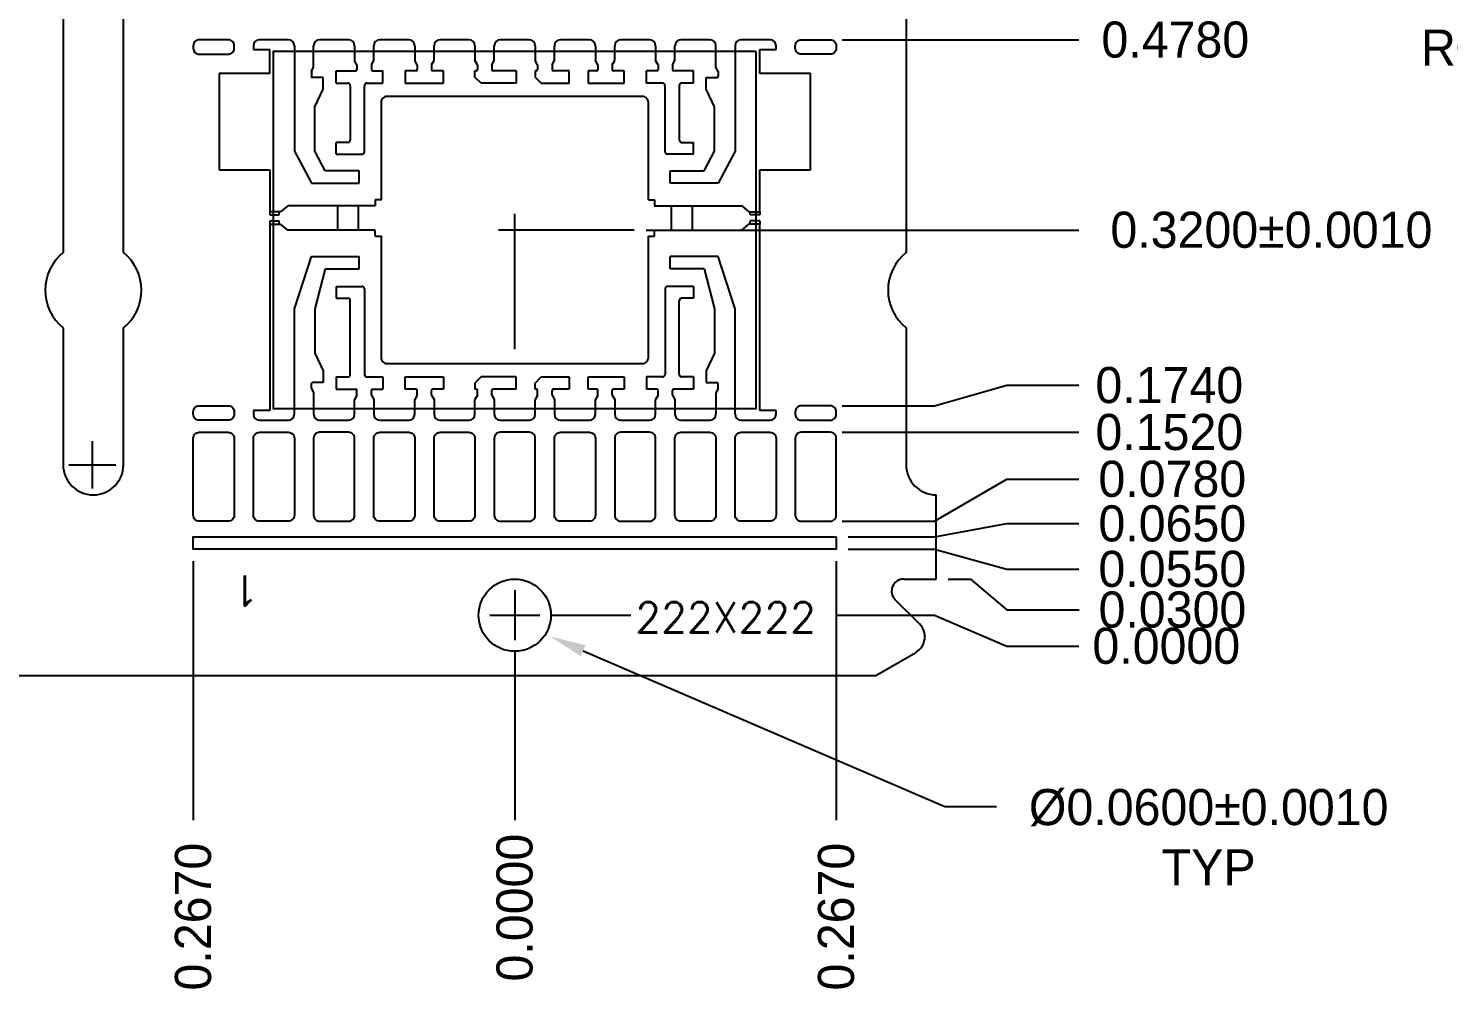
# Model space of a CAD drawing. Header units: inches. Extents: x -27000.02 to -26991.58, y 17307.58 to 17312.32.
# Drawn here: x -26998.522 to -26997.342, y 17309.366 to 17310.163 of the extents above; entities that cross this region are included whole.
import ezdxf

# ---------------------------------------------------------------- set-up
doc = ezdxf.new("R2010")
doc.units = ezdxf.units.IN
doc.header["$MEASUREMENT"] = 0
doc.linetypes.add('CENTER', pattern=[2, 1.25, -0.25, 0.25, -0.25])
doc.linetypes.add('HIDDEN', pattern=[0.375, 0.25, -0.125])
for name, color, linetype in [('1', 7, 'Continuous'), ('1D', 4, 'Continuous'), ('3D', 4, 'Continuous')]:
    doc.layers.add(name, color=color, linetype=linetype)
doc.styles.add('ROMANS', font='romans', dxfattribs={"height": 2.5})

msp = doc.modelspace()

# ---------------------------------------------------------------- linework, layer by layer
at = {"layer": '1'}
for p, q in [((-26997.7928, 17310.7445), (-26997.7928, 17309.9769)), ((-26998.3058, 17310.1537), (-26998.3298, 17310.1537)), ((-26998.2558, 17310.1537), (-26998.2798, 17310.1537)), ((-26998.2058, 17310.1537), (-26998.2298, 17310.1537)), ((-26998.1558, 17310.1537), (-26998.1798, 17310.1537)), ((-26998.1058, 17310.1537), (-26998.1298, 17310.1537)), ((-26998.0558, 17310.1537), (-26998.0798, 17310.1537)), ((-26998.0058, 17310.1537), (-26998.0298, 17310.1537)), ((-26997.9558, 17310.1537), (-26997.9798, 17310.1537)), ((-26997.9058, 17310.1537), (-26997.9298, 17310.1537)), ((-26998.3348, 17310.1487), (-26998.3348, 17310.1457)), ((-26998.3348, 17310.1457), (-26998.3213, 17310.1457)), ((-26998.3213, 17310.1257), (-26998.3213, 17310.1457)), ((-26998.3008, 17310.1487), (-26998.3008, 17310.0612)), ((-26998.2848, 17310.1309), (-26998.2848, 17310.1487)), ((-26998.2508, 17310.1487), (-26998.2508, 17310.1365)), ((-26998.2348, 17310.1365), (-26998.2348, 17310.1487)), ((-26998.2008, 17310.1487), (-26998.2008, 17310.1365)), ((-26998.1848, 17310.1365), (-26998.1848, 17310.1487)), ((-26998.1508, 17310.1487), (-26998.1508, 17310.1365)), ((-26998.1348, 17310.1365), (-26998.1348, 17310.1487)), ((-26998.1008, 17310.1487), (-26998.1008, 17310.1365)), ((-26998.0848, 17310.1365), (-26998.0848, 17310.1487)), ((-26998.0508, 17310.1487), (-26998.0508, 17310.1365)), ((-26998.0348, 17310.1365), (-26998.0348, 17310.1487)), ((-26998.0008, 17310.1487), (-26998.0008, 17310.1365)), ((-26997.9848, 17310.1365), (-26997.9848, 17310.1487)), ((-26997.9508, 17310.1309), (-26997.9508, 17310.1487)), ((-26997.9348, 17310.1487), (-26997.9348, 17310.0612)), ((-26997.9143, 17310.1457), (-26997.9008, 17310.1457)), ((-26997.9143, 17310.1257), (-26997.9143, 17310.1457)), ((-26997.9008, 17310.1457), (-26997.9008, 17310.1487)), ((-26998.2867, 17310.1274), (-26998.2848, 17310.1309)), ((-26998.2867, 17310.1274), (-26998.2867, 17310.1234)), ((-26998.2662, 17310.1177), (-26998.2662, 17310.128)), ((-26998.2662, 17310.128), (-26998.2498, 17310.128)), ((-26998.2488, 17310.1329), (-26998.2508, 17310.1365)), ((-26998.2488, 17310.1329), (-26998.2488, 17310.129)), ((-26998.2368, 17310.1329), (-26998.2348, 17310.1365)), ((-26998.2368, 17310.1329), (-26998.2368, 17310.129)), ((-26998.2358, 17310.128), (-26998.2273, 17310.128)), ((-26998.2273, 17310.1177), (-26998.2273, 17310.128)), ((-26998.2087, 17310.128), (-26998.2087, 17310.1177)), ((-26998.1998, 17310.128), (-26998.2087, 17310.128)), ((-26998.1988, 17310.1329), (-26998.2008, 17310.1365)), ((-26998.1988, 17310.1329), (-26998.1988, 17310.129)), ((-26998.1868, 17310.1329), (-26998.1848, 17310.1365)), ((-26998.1868, 17310.1329), (-26998.1868, 17310.129)), ((-26998.1769, 17310.128), (-26998.1858, 17310.128)), ((-26998.1769, 17310.1177), (-26998.1769, 17310.128)), ((-26998.1488, 17310.1329), (-26998.1508, 17310.1365)), ((-26998.1508, 17310.1227), (-26998.1508, 17310.128)), ((-26998.1498, 17310.128), (-26998.1508, 17310.128)), ((-26998.1488, 17310.1329), (-26998.1488, 17310.129)), ((-26998.1368, 17310.1329), (-26998.1348, 17310.1365)), ((-26998.1368, 17310.1329), (-26998.1368, 17310.129)), ((-26998.1165, 17310.128), (-26998.1358, 17310.128)), ((-26998.1165, 17310.128), (-26998.1165, 17310.1177)), ((-26998.0988, 17310.1329), (-26998.1008, 17310.1365)), ((-26998.1008, 17310.128), (-26998.1008, 17310.1227)), ((-26998.0998, 17310.128), (-26998.1008, 17310.128)), ((-26998.0988, 17310.1329), (-26998.0988, 17310.129)), ((-26998.0868, 17310.1329), (-26998.0848, 17310.1365)), ((-26998.0868, 17310.1329), (-26998.0868, 17310.129)), ((-26998.0725, 17310.128), (-26998.0858, 17310.128)), ((-26998.0725, 17310.1177), (-26998.0725, 17310.128)), ((-26998.0568, 17310.128), (-26998.0568, 17310.1177)), ((-26998.0498, 17310.128), (-26998.0568, 17310.128)), ((-26998.0488, 17310.1329), (-26998.0508, 17310.1365)), ((-26998.0488, 17310.1329), (-26998.0488, 17310.129)), ((-26998.0368, 17310.1329), (-26998.0348, 17310.1365)), ((-26998.0368, 17310.1329), (-26998.0368, 17310.129)), ((-26998.0269, 17310.128), (-26998.0358, 17310.128)), ((-26998.0269, 17310.1177), (-26998.0269, 17310.128)), ((-26998.0083, 17310.1177), (-26998.0083, 17310.128)), ((-26997.9998, 17310.128), (-26998.0083, 17310.128)), ((-26997.9988, 17310.1329), (-26998.0008, 17310.1365)), ((-26997.9988, 17310.1329), (-26997.9988, 17310.129)), ((-26997.9868, 17310.1329), (-26997.9848, 17310.1365)), ((-26997.9868, 17310.1329), (-26997.9868, 17310.129)), ((-26997.9694, 17310.128), (-26997.9858, 17310.128)), ((-26997.9694, 17310.1177), (-26997.9694, 17310.128)), ((-26997.9488, 17310.1274), (-26997.9508, 17310.1309)), ((-26997.9488, 17310.1274), (-26997.9488, 17310.1234)), ((-26998.3213, 17310.1257), (-26998.3633, 17310.1257)), ((-26998.3633, 17310.1257), (-26998.3633, 17310.0457)), ((-26998.2769, 17310.1224), (-26998.2858, 17310.1224)), ((-26998.2769, 17310.1126), (-26998.2769, 17310.1224)), ((-26998.2662, 17310.1177), (-26998.2564, 17310.1177)), ((-26998.2544, 17310.1158), (-26998.2544, 17310.0705)), ((-26998.2426, 17310.0607), (-26998.2426, 17310.1158)), ((-26998.2406, 17310.1177), (-26998.2273, 17310.1177)), ((-26998.2087, 17310.1177), (-26998.1769, 17310.1177)), ((-26998.1458, 17310.1177), (-26998.1508, 17310.1227)), ((-26998.1165, 17310.1177), (-26998.1458, 17310.1177)), ((-26998.1008, 17310.1227), (-26998.0958, 17310.1177)), ((-26998.0958, 17310.1177), (-26998.0725, 17310.1177)), ((-26998.0568, 17310.1177), (-26998.0269, 17310.1177)), ((-26997.995, 17310.1177), (-26998.0083, 17310.1177)), ((-26997.993, 17310.0607), (-26997.993, 17310.1158)), ((-26997.9812, 17310.1158), (-26997.9812, 17310.0705)), ((-26997.9694, 17310.1177), (-26997.9792, 17310.1177)), ((-26997.9587, 17310.1126), (-26997.9587, 17310.1224)), ((-26997.9587, 17310.1224), (-26997.9498, 17310.1224)), ((-26997.8723, 17310.1257), (-26997.9143, 17310.1257)), ((-26997.8723, 17310.0457), (-26997.8723, 17310.1257)), ((-26998.2838, 17310.098), (-26998.2769, 17310.1126)), ((-26997.9518, 17310.098), (-26997.9587, 17310.1126)), ((-26998.2838, 17310.0612), (-26998.2838, 17310.098)), ((-26997.9518, 17310.0612), (-26997.9518, 17310.098)), ((-26998.2564, 17310.0685), (-26998.2662, 17310.0685)), ((-26998.2662, 17310.0587), (-26998.2662, 17310.0685)), ((-26997.9792, 17310.0685), (-26997.9694, 17310.0685)), ((-26997.9694, 17310.0587), (-26997.9694, 17310.0685)), ((-26998.3008, 17310.0612), (-26998.2867, 17310.0347)), ((-26998.2751, 17310.0449), (-26998.2838, 17310.0612)), ((-26998.2662, 17310.0587), (-26998.2446, 17310.0587)), ((-26997.9694, 17310.0587), (-26997.991, 17310.0587)), ((-26997.9605, 17310.0449), (-26997.9518, 17310.0612)), ((-26997.9348, 17310.0612), (-26997.9489, 17310.0347)), ((-26998.3633, 17310.0457), (-26998.3213, 17310.0457)), ((-26998.3213, 17310.0457), (-26998.3213, 17310.0108)), ((-26998.2469, 17310.0449), (-26998.2751, 17310.0449)), ((-26998.2469, 17310.0347), (-26998.2469, 17310.0449)), ((-26997.9887, 17310.0347), (-26997.9887, 17310.0449)), ((-26997.9887, 17310.0449), (-26997.9605, 17310.0449)), ((-26997.9143, 17310.0457), (-26997.8723, 17310.0457)), ((-26997.9143, 17310.0108), (-26997.9143, 17310.0457)), ((-26998.2867, 17310.0347), (-26998.2469, 17310.0347)), ((-26997.9489, 17310.0347), (-26997.9887, 17310.0347)), ((-26998.2338, 17310.0207), (-26998.2338, 17310.0157)), ((-26998.0068, 17310.0207), (-26998.0018, 17310.0207)), ((-26998.0018, 17310.0207), (-26998.0018, 17310.0157)), ((-26998.3123, 17310.0108), (-26998.3213, 17310.0108)), ((-26998.3123, 17310.0108), (-26998.3213, 17310.0108)), ((-26998.3063, 17310.0157), (-26998.3123, 17310.0108)), ((-26998.2338, 17310.0157), (-26998.3063, 17310.0157)), ((-26998.0018, 17310.0157), (-26997.9293, 17310.0157)), ((-26997.9293, 17310.0157), (-26997.9233, 17310.0108)), ((-26997.9233, 17310.0108), (-26997.9143, 17310.0108)), ((-26997.9233, 17310.0108), (-26997.9143, 17310.0108)), ((-26998.3213, 17310.0006), (-26998.3213, 17309.8457)), ((-26998.3213, 17310.0006), (-26998.3123, 17310.0006)), ((-26998.3213, 17310.0006), (-26998.3123, 17310.0006)), ((-26998.3063, 17309.9957), (-26998.3123, 17310.0006)), ((-26997.9293, 17309.9957), (-26997.9233, 17310.0006)), ((-26997.9143, 17310.0006), (-26997.9233, 17310.0006)), ((-26997.9143, 17310.0006), (-26997.9233, 17310.0006)), ((-26997.9143, 17309.8457), (-26997.9143, 17310.0006)), ((-26998.2338, 17309.9957), (-26998.3063, 17309.9957)), ((-26998.2338, 17309.9907), (-26998.2338, 17309.9957)), ((-26998.0068, 17309.9907), (-26998.0018, 17309.9907)), ((-26998.0018, 17309.9907), (-26998.0018, 17309.9957)), ((-26998.0018, 17309.9957), (-26997.9293, 17309.9957)), ((-26998.3008, 17309.9302), (-26998.2867, 17309.9736)), ((-26998.2867, 17309.9736), (-26998.2469, 17309.9736)), ((-26998.2469, 17309.9634), (-26998.2469, 17309.9736)), ((-26997.9489, 17309.9736), (-26997.9887, 17309.9736)), ((-26997.9887, 17309.9634), (-26997.9887, 17309.9736)), ((-26997.9348, 17309.9302), (-26997.9489, 17309.9736)), ((-26998.2751, 17309.9634), (-26998.2838, 17309.9302)), ((-26998.2751, 17309.9634), (-26998.2469, 17309.9634)), ((-26997.9605, 17309.9634), (-26997.9887, 17309.9634)), ((-26997.9605, 17309.9634), (-26997.9518, 17309.9302)), ((-26998.2662, 17309.9488), (-26998.2446, 17309.9488)), ((-26998.2662, 17309.9488), (-26998.2662, 17309.939)), ((-26998.2662, 17309.939), (-26998.2564, 17309.939)), ((-26998.2426, 17309.9469), (-26998.2426, 17309.8756)), ((-26997.993, 17309.9469), (-26997.993, 17309.8756)), ((-26997.9694, 17309.9488), (-26997.991, 17309.9488)), ((-26997.9694, 17309.939), (-26997.9792, 17309.939)), ((-26997.9694, 17309.9488), (-26997.9694, 17309.939)), ((-26998.3008, 17309.8427), (-26998.3008, 17309.9302)), ((-26998.2838, 17309.9302), (-26998.2838, 17309.8933)), ((-26998.2544, 17309.8756), (-26998.2544, 17309.937)), ((-26997.9812, 17309.8756), (-26997.9812, 17309.937)), ((-26997.9518, 17309.9302), (-26997.9518, 17309.8933)), ((-26997.9348, 17309.8427), (-26997.9348, 17309.9302)), ((-26997.7928, 17309.9145), (-26997.7928, 17309.8007)), ((-26998.2838, 17309.8933), (-26998.2769, 17309.8788)), ((-26997.9518, 17309.8933), (-26997.9587, 17309.8788)), ((-26998.2769, 17309.8788), (-26998.2769, 17309.8689)), ((-26997.9587, 17309.8788), (-26997.9587, 17309.8689)), ((-26998.2867, 17309.864), (-26998.2867, 17309.8679)), ((-26998.2769, 17309.8689), (-26998.2858, 17309.8689)), ((-26998.2662, 17309.8736), (-26998.2662, 17309.8634)), ((-26998.2662, 17309.8736), (-26998.2564, 17309.8736)), ((-26998.2406, 17309.8736), (-26998.2273, 17309.8736)), ((-26998.2273, 17309.8736), (-26998.2273, 17309.8634)), ((-26998.2087, 17309.8634), (-26998.2087, 17309.8736)), ((-26998.2087, 17309.8736), (-26998.1769, 17309.8736)), ((-26998.1769, 17309.8736), (-26998.1769, 17309.8634)), ((-26998.1458, 17309.8736), (-26998.1508, 17309.8686)), ((-26998.1508, 17309.8686), (-26998.1508, 17309.8634)), ((-26998.1165, 17309.8736), (-26998.1458, 17309.8736)), ((-26998.1165, 17309.8634), (-26998.1165, 17309.8736)), ((-26998.1008, 17309.8686), (-26998.0958, 17309.8736)), ((-26998.1008, 17309.8634), (-26998.1008, 17309.8686)), ((-26998.0958, 17309.8736), (-26998.0725, 17309.8736)), ((-26998.0725, 17309.8736), (-26998.0725, 17309.8634)), ((-26998.0568, 17309.8634), (-26998.0568, 17309.8736)), ((-26998.0568, 17309.8736), (-26998.0269, 17309.8736)), ((-26998.0269, 17309.8736), (-26998.0269, 17309.8634)), ((-26997.995, 17309.8736), (-26998.0083, 17309.8736)), ((-26998.0083, 17309.8736), (-26998.0083, 17309.8634)), ((-26997.9694, 17309.8736), (-26997.9792, 17309.8736)), ((-26997.9694, 17309.8736), (-26997.9694, 17309.8634)), ((-26997.9587, 17309.8689), (-26997.9498, 17309.8689)), ((-26997.9488, 17309.864), (-26997.9488, 17309.8679)), ((-26998.2867, 17309.864), (-26998.2848, 17309.8604)), ((-26998.2848, 17309.8604), (-26998.2848, 17309.8427)), ((-26998.2662, 17309.8634), (-26998.2498, 17309.8634)), ((-26998.2488, 17309.8584), (-26998.2508, 17309.8549)), ((-26998.2488, 17309.8584), (-26998.2488, 17309.8624)), ((-26998.2368, 17309.8584), (-26998.2368, 17309.8624)), ((-26998.2368, 17309.8584), (-26998.2348, 17309.8549)), ((-26998.2358, 17309.8634), (-26998.2273, 17309.8634)), ((-26998.1998, 17309.8634), (-26998.2087, 17309.8634)), ((-26998.1988, 17309.8584), (-26998.2008, 17309.8549)), ((-26998.1988, 17309.8584), (-26998.1988, 17309.8624)), ((-26998.1868, 17309.8584), (-26998.1868, 17309.8624)), ((-26998.1868, 17309.8584), (-26998.1848, 17309.8549)), ((-26998.1769, 17309.8634), (-26998.1858, 17309.8634)), ((-26998.1498, 17309.8634), (-26998.1508, 17309.8634)), ((-26998.1488, 17309.8584), (-26998.1508, 17309.8549)), ((-26998.1488, 17309.8584), (-26998.1488, 17309.8624)), ((-26998.1368, 17309.8584), (-26998.1368, 17309.8624)), ((-26998.1368, 17309.8584), (-26998.1348, 17309.8549)), ((-26998.1165, 17309.8634), (-26998.1358, 17309.8634)), ((-26998.0998, 17309.8634), (-26998.1008, 17309.8634)), ((-26998.0988, 17309.8584), (-26998.1008, 17309.8549)), ((-26998.0988, 17309.8584), (-26998.0988, 17309.8624)), ((-26998.0868, 17309.8584), (-26998.0868, 17309.8624)), ((-26998.0868, 17309.8584), (-26998.0848, 17309.8549)), ((-26998.0725, 17309.8634), (-26998.0858, 17309.8634)), ((-26998.0498, 17309.8634), (-26998.0568, 17309.8634)), ((-26998.0488, 17309.8584), (-26998.0508, 17309.8549)), ((-26998.0488, 17309.8584), (-26998.0488, 17309.8624)), ((-26998.0368, 17309.8584), (-26998.0368, 17309.8624)), ((-26998.0368, 17309.8584), (-26998.0348, 17309.8549)), ((-26998.0269, 17309.8634), (-26998.0358, 17309.8634)), ((-26997.9998, 17309.8634), (-26998.0083, 17309.8634)), ((-26997.9988, 17309.8584), (-26998.0008, 17309.8549)), ((-26997.9988, 17309.8584), (-26997.9988, 17309.8624)), ((-26997.9868, 17309.8584), (-26997.9868, 17309.8624)), ((-26997.9868, 17309.8584), (-26997.9848, 17309.8549)), ((-26997.9694, 17309.8634), (-26997.9858, 17309.8634)), ((-26997.9488, 17309.864), (-26997.9508, 17309.8604)), ((-26997.9508, 17309.8604), (-26997.9508, 17309.8427)), ((-26998.3348, 17309.8457), (-26998.3348, 17309.8427)), ((-26998.3213, 17309.8457), (-26998.3348, 17309.8457)), ((-26998.2508, 17309.8427), (-26998.2508, 17309.8549)), ((-26998.2348, 17309.8549), (-26998.2348, 17309.8427)), ((-26998.2008, 17309.8427), (-26998.2008, 17309.8549)), ((-26998.1848, 17309.8549), (-26998.1848, 17309.8427)), ((-26998.1508, 17309.8427), (-26998.1508, 17309.8549)), ((-26998.1348, 17309.8549), (-26998.1348, 17309.8427)), ((-26998.1008, 17309.8427), (-26998.1008, 17309.8549)), ((-26998.0848, 17309.8549), (-26998.0848, 17309.8427)), ((-26998.0508, 17309.8427), (-26998.0508, 17309.8549)), ((-26998.0348, 17309.8549), (-26998.0348, 17309.8427)), ((-26998.0008, 17309.8427), (-26998.0008, 17309.8549)), ((-26998.0008, 17309.8427), (-26998.0008, 17309.8473)), ((-26997.9848, 17309.8549), (-26997.9848, 17309.8427)), ((-26997.9848, 17309.8473), (-26997.9848, 17309.8427)), ((-26997.9008, 17309.8457), (-26997.9143, 17309.8457)), ((-26997.9008, 17309.8427), (-26997.9008, 17309.8457)), ((-26998.3298, 17309.8377), (-26998.3058, 17309.8377)), ((-26998.2798, 17309.8377), (-26998.2558, 17309.8377)), ((-26998.2298, 17309.8377), (-26998.2058, 17309.8377)), ((-26998.1798, 17309.8377), (-26998.1558, 17309.8377)), ((-26998.1298, 17309.8377), (-26998.1058, 17309.8377)), ((-26998.0798, 17309.8377), (-26998.0558, 17309.8377)), ((-26998.0298, 17309.8377), (-26998.0058, 17309.8377)), ((-26997.9798, 17309.8377), (-26997.9558, 17309.8377)), ((-26997.9298, 17309.8377), (-26997.9058, 17309.8377)), ((-26997.7678, 17309.7057), (-26997.7678, 17309.7757)), ((-26997.7948, 17309.7057), (-26997.7678, 17309.7057)), ((-26997.7816, 17309.6684), (-26997.8018, 17309.6886)), ((-26997.8178, 17309.6257), (-26997.7847, 17309.6448)), ((-26999.1678, 17309.6257), (-26997.8178, 17309.6257))]:
    msp.add_line(p, q, dxfattribs=at)
for points in [[(-26998.4928, 17310.8069, 0.480384), (-26998.4928, 17310.7445), (-26998.4928, 17309.9769, 0.480384), (-26998.4928, 17309.9145), (-26998.4928, 17309.8007, 1), (-26998.4428, 17309.8007), (-26998.4428, 17309.9145, 0.480384), (-26998.4428, 17309.9769), (-26998.4428, 17310.7445, 0.480384), (-26998.4428, 17310.8069), (-26998.4428, 17311.4745, 0.480384), (-26998.4428, 17311.5369), (-26998.4428, 17311.7507, 1), (-26998.4928, 17311.7507), (-26998.4928, 17311.5369, 0.480384), (-26998.4928, 17311.4745)], [(-26998.3558, 17310.1417, 0.414214), (-26998.3508, 17310.1467), (-26998.3508, 17310.1487, 0.414214), (-26998.3558, 17310.1537), (-26998.3798, 17310.1537, 0.414214), (-26998.3848, 17310.1487), (-26998.3848, 17310.1467, 0.414214), (-26998.3798, 17310.1417)], [(-26997.8798, 17310.1417, -0.414214), (-26997.8848, 17310.1467), (-26997.8848, 17310.1487, -0.414214), (-26997.8798, 17310.1537), (-26997.8558, 17310.1537, -0.414214), (-26997.8508, 17310.1487), (-26997.8508, 17310.1467, -0.414214), (-26997.8558, 17310.1417)], [(-26998.3558, 17309.8497, -0.414214), (-26998.3508, 17309.8447), (-26998.3508, 17309.8427, -0.414214), (-26998.3558, 17309.8377), (-26998.3798, 17309.8377, -0.414214), (-26998.3848, 17309.8427), (-26998.3848, 17309.8447, -0.414214), (-26998.3798, 17309.8497)], [(-26997.8798, 17309.8497, 0.414214), (-26997.8848, 17309.8447), (-26997.8848, 17309.8427, 0.414214), (-26997.8798, 17309.8377), (-26997.8558, 17309.8377, 0.414214), (-26997.8508, 17309.8427), (-26997.8508, 17309.8447, 0.414214), (-26997.8558, 17309.8497)], [(-26998.3848, 17309.8227, -0.414214), (-26998.3798, 17309.8277), (-26998.3558, 17309.8277, -0.414214), (-26998.3508, 17309.8227), (-26998.3508, 17309.7587, -0.414214), (-26998.3558, 17309.7537), (-26998.3798, 17309.7537, -0.414214), (-26998.3848, 17309.7587)], [(-26998.3348, 17309.8227, -0.414214), (-26998.3298, 17309.8277), (-26998.3058, 17309.8277, -0.414214), (-26998.3008, 17309.8227), (-26998.3008, 17309.7587, -0.414214), (-26998.3058, 17309.7537), (-26998.3298, 17309.7537, -0.414214), (-26998.3348, 17309.7587)], [(-26998.2508, 17309.8227, 0.414214), (-26998.2558, 17309.8277), (-26998.2798, 17309.8277, 0.414214), (-26998.2848, 17309.8227), (-26998.2848, 17309.7587, 0.414214), (-26998.2798, 17309.7537), (-26998.2558, 17309.7537, 0.414214), (-26998.2508, 17309.7587)], [(-26998.2298, 17309.7537, -0.414214), (-26998.2348, 17309.7587), (-26998.2348, 17309.8227, -0.414214), (-26998.2298, 17309.8277), (-26998.2058, 17309.8277, -0.414214), (-26998.2008, 17309.8227), (-26998.2008, 17309.7587, -0.414214), (-26998.2058, 17309.7537)], [(-26998.1848, 17309.8227, -0.414214), (-26998.1798, 17309.8277), (-26998.1558, 17309.8277, -0.414214), (-26998.1508, 17309.8227), (-26998.1508, 17309.7587, -0.414214), (-26998.1558, 17309.7537), (-26998.1798, 17309.7537, -0.414214), (-26998.1848, 17309.7587)], [(-26998.1008, 17309.8227, 0.414214), (-26998.1058, 17309.8277), (-26998.1298, 17309.8277, 0.414214), (-26998.1348, 17309.8227), (-26998.1348, 17309.7587, 0.414214), (-26998.1298, 17309.7537), (-26998.1058, 17309.7537, 0.414214), (-26998.1008, 17309.7587)], [(-26998.0558, 17309.8277, -0.414214), (-26998.0508, 17309.8227), (-26998.0508, 17309.7587, -0.414214), (-26998.0558, 17309.7537), (-26998.0798, 17309.7537, -0.414214), (-26998.0848, 17309.7587), (-26998.0848, 17309.8227, -0.414214), (-26998.0798, 17309.8277)], [(-26998.0008, 17309.8227, 0.414214), (-26998.0058, 17309.8277), (-26998.0298, 17309.8277, 0.414214), (-26998.0348, 17309.8227), (-26998.0348, 17309.7587, 0.414214), (-26998.0298, 17309.7537), (-26998.0058, 17309.7537, 0.414214), (-26998.0008, 17309.7587)], [(-26997.9848, 17309.8227, -0.414214), (-26997.9798, 17309.8277), (-26997.9558, 17309.8277, -0.414214), (-26997.9508, 17309.8227), (-26997.9508, 17309.7587, -0.414214), (-26997.9558, 17309.7537), (-26997.9798, 17309.7537, -0.414214), (-26997.9848, 17309.7587)], [(-26997.9058, 17309.8277, -0.414214), (-26997.9008, 17309.8227), (-26997.9008, 17309.7587, -0.414214), (-26997.9058, 17309.7537), (-26997.9298, 17309.7537, -0.414214), (-26997.9348, 17309.7587), (-26997.9348, 17309.8227, -0.414214), (-26997.9298, 17309.8277)], [(-26997.8508, 17309.8227, 0.414214), (-26997.8558, 17309.8277), (-26997.8798, 17309.8277, 0.414214), (-26997.8848, 17309.8227), (-26997.8848, 17309.7587, 0.414214), (-26997.8798, 17309.7537), (-26997.8558, 17309.7537, 0.414214), (-26997.8508, 17309.7587)]]:
    msp.add_lwpolyline(points, format="xyb", close=True, dxfattribs=at)
for points in [[(-26998.0068, 17310.0207), (-26998.0068, 17310.1017, 0.414214), (-26998.0118, 17310.1067), (-26998.2238, 17310.1067, 0.414214), (-26998.2288, 17310.1017), (-26998.2288, 17310.0207), (-26998.2338, 17310.0207)], [(-26998.2338, 17309.9907), (-26998.2288, 17309.9907), (-26998.2288, 17309.8897, 0.414214), (-26998.2238, 17309.8847), (-26998.0118, 17309.8847, 0.414214), (-26998.0068, 17309.8897), (-26998.0068, 17309.9907)]]:
    msp.add_lwpolyline(points, format="xyb", dxfattribs=at)
msp.add_lwpolyline([(-26997.8508, 17309.7407), (-26997.8508, 17309.7307), (-26998.3848, 17309.7307), (-26998.3848, 17309.7407)], close=True, dxfattribs=at)
msp.add_circle((-26998.1178, 17309.6757), 0.03, dxfattribs=at)
for centre, radius, start, end in [((-26998.3298, 17310.1487), 0.005, 90, 180), ((-26998.3058, 17310.1487), 0.005, 0, 90), ((-26998.2798, 17310.1487), 0.005, 90, 180), ((-26998.2558, 17310.1487), 0.005, 0, 90), ((-26998.2298, 17310.1487), 0.005, 90, 180), ((-26998.2058, 17310.1487), 0.005, 0, 90), ((-26998.1798, 17310.1487), 0.005, 90, 180), ((-26998.1558, 17310.1487), 0.005, 0, 90), ((-26998.1298, 17310.1487), 0.005, 90, 180), ((-26998.1058, 17310.1487), 0.005, 0, 90), ((-26998.0798, 17310.1487), 0.005, 90, 180), ((-26998.0558, 17310.1487), 0.005, 0, 90), ((-26998.0298, 17310.1487), 0.005, 90, 180), ((-26998.0058, 17310.1487), 0.005, 0, 90), ((-26997.9798, 17310.1487), 0.005, 90, 180), ((-26997.9558, 17310.1487), 0.005, 0, 90), ((-26997.9298, 17310.1487), 0.005, 90, 180), ((-26997.9058, 17310.1487), 0.005, 0, 90), ((-26998.2498, 17310.129), 0.000984, 270, 360), ((-26998.2358, 17310.129), 0.000984, 180, 270), ((-26998.1998, 17310.129), 0.000984, 270, 360), ((-26998.1858, 17310.129), 0.000984, 180, 270), ((-26998.1498, 17310.129), 0.000984, 270, 360), ((-26998.1358, 17310.129), 0.000984, 180, 270), ((-26998.0998, 17310.129), 0.000984, 270, 360), ((-26998.0858, 17310.129), 0.000984, 180, 270), ((-26998.0498, 17310.129), 0.000984, 270, 360), ((-26998.0358, 17310.129), 0.000984, 180, 270), ((-26997.9998, 17310.129), 0.000984, 270, 360), ((-26997.9858, 17310.129), 0.000984, 180, 270), ((-26998.2858, 17310.1234), 0.000984, 180, 270), ((-26998.2564, 17310.1158), 0.00197, 0, 90), ((-26998.2406, 17310.1158), 0.00197, 90, 180), ((-26997.995, 17310.1158), 0.00197, 0, 90), ((-26997.9792, 17310.1158), 0.00197, 90, 180), ((-26997.9498, 17310.1234), 0.000984, 270, 360), ((-26998.2564, 17310.0705), 0.00197, 270, 0), ((-26997.9792, 17310.0705), 0.00197, 180, 270), ((-26998.2446, 17310.0607), 0.00197, 270, 0), ((-26997.991, 17310.0607), 0.00197, 180, 270), ((-26997.7678, 17309.9457), 0.04, 128.6822, 231.3178), ((-26998.2564, 17309.937), 0.00197, 0, 90), ((-26998.2446, 17309.9469), 0.00197, 0, 90), ((-26997.991, 17309.9469), 0.00197, 90, 180), ((-26997.9792, 17309.937), 0.00197, 90, 180), ((-26998.2858, 17309.8679), 0.000984, 90, 180), ((-26998.2564, 17309.8756), 0.00197, 270, 0), ((-26998.2406, 17309.8756), 0.00197, 180, 270), ((-26997.995, 17309.8756), 0.00197, 270, 0), ((-26997.9792, 17309.8756), 0.00197, 180, 270), ((-26997.9498, 17309.8679), 0.000984, 0, 90), ((-26998.2498, 17309.8624), 0.000984, 0, 90), ((-26998.2358, 17309.8624), 0.000984, 90, 180), ((-26998.1998, 17309.8624), 0.000984, 0, 90), ((-26998.1858, 17309.8624), 0.000984, 90, 180), ((-26998.1498, 17309.8624), 0.000984, 0, 90), ((-26998.1358, 17309.8624), 0.000984, 90, 180), ((-26998.0998, 17309.8624), 0.000984, 0, 90), ((-26998.0858, 17309.8624), 0.000984, 90, 180), ((-26998.0498, 17309.8624), 0.000984, 0, 90), ((-26998.0358, 17309.8624), 0.000984, 90, 180), ((-26997.9998, 17309.8624), 0.000984, 0, 90), ((-26997.9858, 17309.8624), 0.000984, 90, 180), ((-26998.3298, 17309.8427), 0.005, 180, 270), ((-26998.3058, 17309.8427), 0.005, 270, 0), ((-26998.2798, 17309.8427), 0.005, 180, 270), ((-26998.2558, 17309.8427), 0.005, 270, 0), ((-26998.2298, 17309.8427), 0.005, 180, 270), ((-26998.2058, 17309.8427), 0.005, 270, 0), ((-26998.1798, 17309.8427), 0.005, 180, 270), ((-26998.1558, 17309.8427), 0.005, 270, 0), ((-26998.1298, 17309.8427), 0.005, 180, 270), ((-26998.1058, 17309.8427), 0.005, 270, 0), ((-26998.0798, 17309.8427), 0.005, 180, 270), ((-26998.0558, 17309.8427), 0.005, 270, 0), ((-26998.0298, 17309.8427), 0.005, 180, 270), ((-26998.0058, 17309.8427), 0.005, 270, 0), ((-26997.9798, 17309.8427), 0.005, 180, 270), ((-26997.9558, 17309.8427), 0.005, 270, 0), ((-26997.9298, 17309.8427), 0.005, 180, 270), ((-26997.9058, 17309.8427), 0.005, 270, 0), ((-26997.7678, 17309.8007), 0.025, 180, 270), ((-26997.7948, 17309.6957), 0.01, 90, 225), ((-26997.7922, 17309.6578), 0.015, 300, 45)]:
    msp.add_arc(centre, radius, start, end, dxfattribs=at)
at = {"layer": '1D'}
for p, q in [((-26997.8458, 17310.1537), (-26997.6492, 17310.1537)), ((-26998.3213, 17310.0082), (-26998.3133, 17310.0082)), ((-26998.3213, 17310.0032), (-26998.3133, 17310.0032)), ((-26997.9143, 17310.0082), (-26997.9223, 17310.0082)), ((-26997.9143, 17310.0032), (-26997.9223, 17310.0032)), ((-26998.0087, 17309.9957), (-26997.6492, 17309.9957)), ((-26997.7692, 17309.8497), (-26997.7092, 17309.8667)), ((-26997.7092, 17309.8667), (-26997.6492, 17309.8667)), ((-26997.8458, 17309.8497), (-26997.7692, 17309.8497)), ((-26998.4686, 17309.8202), (-26998.4686, 17309.7811)), ((-26997.8458, 17309.8277), (-26997.6492, 17309.8277)), ((-26998.4881, 17309.8007), (-26998.449, 17309.8007)), ((-26997.7692, 17309.7537), (-26997.7092, 17309.7888)), ((-26997.7092, 17309.7888), (-26997.6492, 17309.7888)), ((-26997.8458, 17309.7537), (-26997.7692, 17309.7537)), ((-26997.7692, 17309.7407), (-26997.7092, 17309.7518)), ((-26997.7092, 17309.7518), (-26997.6492, 17309.7518)), ((-26997.8408, 17309.7407), (-26997.7692, 17309.7407)), ((-26997.8408, 17309.7307), (-26997.7692, 17309.7307)), ((-26997.7692, 17309.7307), (-26997.7092, 17309.714)), ((-26998.3848, 17309.7207), (-26998.3848, 17309.5053)), ((-26997.8508, 17309.7207), (-26997.8508, 17309.5053)), ((-26997.7092, 17309.714), (-26997.6492, 17309.714)), ((-26997.7578, 17309.7057), (-26997.7394, 17309.7057)), ((-26997.7394, 17309.7057), (-26997.7091, 17309.6802)), ((-26998.1178, 17309.6965), (-26998.1178, 17309.6549)), ((-26997.7091, 17309.6802), (-26997.6491, 17309.6802)), ((-26998.1386, 17309.6757), (-26998.097, 17309.6757)), ((-26998.087, 17309.6757), (-26998.0215, 17309.6757)), ((-26997.8508, 17309.6757), (-26997.7692, 17309.6757)), ((-26997.7692, 17309.6757), (-26997.7092, 17309.6501)), ((-26998.1178, 17309.6449), (-26998.1178, 17309.5053)), ((-26998.061, 17309.6462), (-26997.7605, 17309.5167)), ((-26997.7092, 17309.6501), (-26997.6492, 17309.6501)), ((-26997.7605, 17309.5167), (-26997.7178, 17309.5167))]:
    msp.add_line(p, q, dxfattribs=at)
at = {"layer": '1D', "linetype": 'CENTER', "ltscale": 0.09}
for p, q in [((-26998.1178, 17309.8966), (-26998.1178, 17310.0947)), ((-26998.0187, 17309.9957), (-26998.2168, 17309.9957))]:
    msp.add_line(p, q, dxfattribs=at)
at = {"layer": '1D', "linetype": 'HIDDEN'}
for p, q in [((-26998.3213, 17310.0108), (-26998.3213, 17310.0082)), ((-26998.3133, 17310.0082), (-26998.3133, 17310.0108)), ((-26997.9223, 17310.0082), (-26997.9223, 17310.0108)), ((-26997.9143, 17310.0108), (-26997.9143, 17310.0082)), ((-26998.3213, 17310.0032), (-26998.3213, 17310.0006)), ((-26998.3133, 17310.0006), (-26998.3133, 17310.0032)), ((-26997.9223, 17310.0006), (-26997.9223, 17310.0032)), ((-26997.9143, 17310.0032), (-26997.9143, 17310.0006))]:
    msp.add_line(p, q, dxfattribs=at)
at = {"layer": '1D', "color": 2, "ltscale": 0.05}
msp.add_lwpolyline([(-26997.9173, 17310.1441), (-26998.3183, 17310.1441), (-26998.3183, 17309.8473), (-26997.9173, 17309.8473)], close=True, dxfattribs=at)
at = {"layer": '1D'}
for points in [[(-26998.2651, 17310.0157), (-26998.2651, 17309.9957)], [(-26998.2478, 17310.0157), (-26998.2478, 17309.9957)], [(-26997.9878, 17310.0157), (-26997.9878, 17309.9957)], [(-26997.9705, 17310.0157), (-26997.9705, 17309.9957)]]:
    msp.add_lwpolyline(points, dxfattribs=at)
msp.add_solid([(-26998.063, 17309.6416), (-26998.0885, 17309.6581), (-26998.059, 17309.6508)], dxfattribs=at)

# ---------------------------------------------------------------- texts
at = {"layer": '1D', "style": 'ROMANS'}
msp.add_text('1', height=0.025, rotation=180, dxfattribs=at).set_placement((-26998.3301, 17309.7086))
msp.add_text('222X222', height=0.025, dxfattribs=at).set_placement((-26998.0177, 17309.6614))
at = {"layer": '1D', "char_height": 0.03, "attachment_point": 5}
for s, insert in [('\\A1;0.4780', (-26997.5692, 17310.1537)), ('\\A1;0.3200%%P0.0010', (-26997.4894, 17309.9957)), ('\\A1;0.1740', (-26997.5742, 17309.8667)), ('\\A1;0.1520', (-26997.5742, 17309.8277)), ('\\A1;0.0780', (-26997.5717, 17309.7888)), ('\\A1;0.0650', (-26997.5717, 17309.7518)), ('\\A1;0.0550', (-26997.5717, 17309.714)), ('\\A1;0.0300', (-26997.5716, 17309.6802)), ('\\A1;0.0000', (-26997.5767, 17309.6501)), ('\\A1;%%C0.0600%%P0.0010\\PTYP', (-26997.5415, 17309.4913))]:
    msp.add_mtext(s, dxfattribs=dict(at, insert=insert))
at = {"layer": '1D', "char_height": 0.03, "attachment_point": 5, "rotation": 90}
for s, insert in [('\\A1;0.0000', (-26998.1178, 17309.4328)), ('\\A1;0.2670', (-26998.3848, 17309.4253)), ('\\A1;0.2670', (-26997.8508, 17309.4253))]:
    msp.add_mtext(s, dxfattribs=dict(at, insert=insert))
at = {"layer": '3D', "insert": (-26997.2135, 17310.1318), "char_height": 0.03, "attachment_point": 9}
msp.add_mtext('\\A1;R0.0100', dxfattribs=at)

doc.saveas('drawing.dxf')
